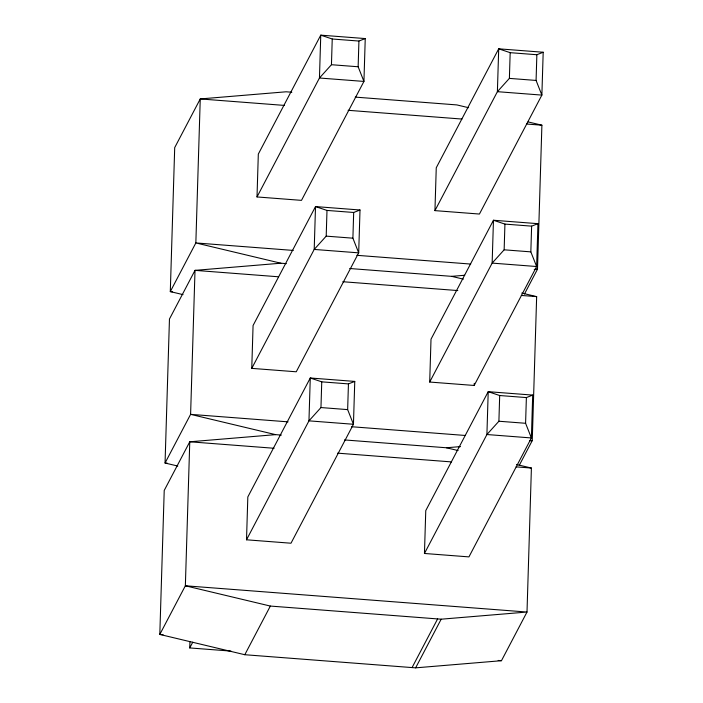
<?xml version="1.0" encoding="UTF-8"?>
<svg xmlns="http://www.w3.org/2000/svg" width="703" height="703" viewBox="0 0 703 703"><rect width="100%" height="100%" fill="white"/><g stroke="black" fill="none" stroke-linecap="round" stroke-linejoin="round"><path stroke-width="1.05" d="M230.979 651.092L189.748 647.929L189.942 641.496M246.516 539.799L247.825 496.942L310.269 377.994L354.76 381.413L353.451 424.269L290.998 543.217L246.516 539.799L308.96 420.851L320.963 407.555L321.746 381.843L310.269 377.994L308.96 420.851L353.451 424.269L347.651 409.612L348.442 383.9L354.76 381.413M251.762 368.372L253.071 325.515L315.515 206.577L360.006 209.995L358.688 252.852L296.244 371.79L251.762 368.372L314.206 249.433L326.201 236.138L326.992 210.425L315.515 206.577L314.206 249.433L358.688 252.852L352.897 238.185L353.679 212.473L360.006 209.995M257.008 196.945L258.317 154.089L320.761 35.15L365.244 38.568L363.934 81.425L301.49 200.364L257.008 196.945L319.452 78.007L331.447 64.711L332.238 38.999L320.761 35.15L319.452 78.007L363.934 81.425L358.143 66.767L358.925 41.046L365.244 38.568M424.454 553.472L425.763 510.615L488.216 391.676L532.698 395.095L531.389 437.951L468.945 556.89L424.454 553.472L486.907 434.533L498.902 421.238L499.684 395.525L488.216 391.676L486.907 434.533L531.389 437.951L525.589 423.285L526.38 397.573L532.698 395.095M429.7 382.045L431.009 339.189L493.462 220.25L537.944 223.668L536.635 266.525L474.182 385.464L429.7 382.045L492.144 263.107L504.148 249.811L504.93 224.099L493.462 220.25L492.144 263.107L536.635 266.525L530.835 251.867L531.626 226.146L537.944 223.668M434.946 210.628L436.255 167.771L498.699 48.823L543.191 52.242L541.872 95.098L479.428 214.046L434.946 210.628L497.39 91.68L509.385 78.385L510.176 52.672L498.699 48.823L497.39 91.68L541.872 95.098L536.081 80.441L536.864 54.729L543.191 52.242M474.182 385.464L474.253 383.328M516.538 464.498L531.406 468.049L527.004 612.041L501.459 660.697L415.631 667.85L244.802 654.721L159.809 634.44L164.221 490.448L189.766 441.792L275.594 434.639L281.341 435.078M521.784 293.072L536.653 296.622L532.25 440.623L519.227 465.421M528.085 121.909L541.899 125.204L537.496 269.196L524.473 294.003M189.748 647.929L192.771 642.173M244.802 654.721L270.347 606.065L441.176 619.194L527.004 612.041L185.355 585.784L159.809 634.44L163.096 634.695M412.072 667.578L437.618 618.921M415.631 667.85L441.176 619.194M286.306 263.634L280.84 263.212L195.012 270.365L169.458 319.021L165.056 463.022L177.806 466.063M349.716 268.511L451.66 276.349L464.701 275.26M534.236 269.469L537.496 269.196L535.299 269.029M344.47 439.929L446.414 447.767L460.544 446.59M530.08 440.799L532.25 440.623L530.062 440.447M332.238 38.999L358.925 41.046M510.176 52.672L536.864 54.729M331.447 64.711L358.143 66.767M509.385 78.385L536.081 80.441M291.833 92.234L286.086 91.794L200.25 98.938L174.704 147.604L170.302 291.596L183.052 294.636M355.235 97.111L456.906 104.923L468.593 107.708M284.566 105.424L200.25 98.938L195.847 242.939L170.302 291.596L172.49 291.763M348.082 110.301L461.959 119.053M526.565 124.018L541.899 125.204M326.992 210.425L353.679 212.473M504.93 224.099L531.626 226.146M326.201 236.138L352.897 238.185M504.148 249.811L530.835 251.867M293.3 250.426L195.847 242.939L280.84 263.212M356.816 255.312L470.694 264.064M278.23 276.762L195.012 270.365L190.601 414.357L165.056 463.022L167.244 463.189M342.836 281.727L457.811 290.567M521.327 295.445L536.653 296.622M321.746 381.843L348.442 383.9M499.684 395.525L526.38 397.573M320.963 407.555L347.651 409.612M498.902 421.238L525.589 423.285M288.063 421.853L190.601 414.357L275.594 434.639M351.57 426.73L465.456 435.482M274.082 448.268L189.766 441.792L185.355 585.784L270.347 606.065M337.589 453.154L451.475 461.906M516.081 466.871L531.406 468.049M498.172 660.451L501.459 660.697M451.66 276.349L463.347 279.135M446.414 447.767L458.101 450.553"/></g></svg>
